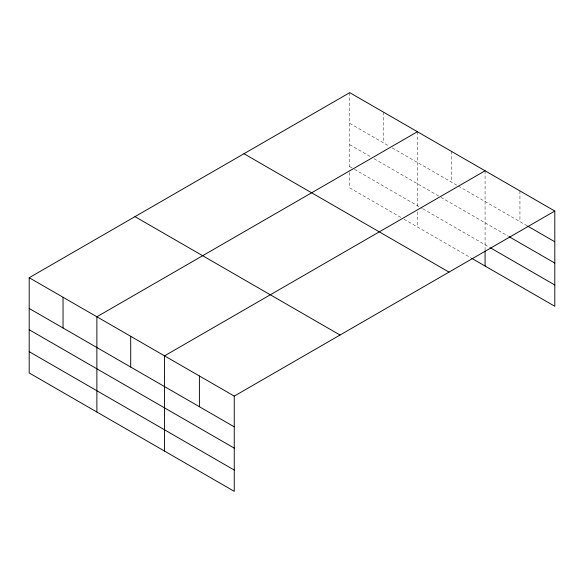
<?xml version="1.0" encoding="UTF-8"?>
<svg xmlns="http://www.w3.org/2000/svg" width="584" height="584" viewBox="0 0 584 584"><rect width="100%" height="100%" fill="white"/><g stroke="black" fill="none" stroke-linecap="round" stroke-linejoin="round"><path stroke-width="0.44" stroke-dasharray="2.92 2.19" d="M349.743 123.392L389.083 146.102M392.229 147.92L457.542 185.624M458.331 186.077L526.914 225.679M349.743 144.679L370.986 156.943M374.132 158.76L440.226 196.917M441.015 197.37L508.321 236.228M349.743 166.608L353.678 168.878M354.459 169.331L422.13 208.4M422.918 208.86L489.728 247.426M400.887 217.423L349.743 187.895L349.743 170.156M404.033 219.241L470.916 257.858M519.942 190.917L519.942 221.65M485.078 170.791L485.078 250.069M451.242 151.256L451.242 181.989M417.414 131.721L417.414 208.335M417.414 211.882L417.414 226.964M383.579 112.186L383.579 142.919M349.743 92.652L349.743 169.272"/><path stroke-width="0.88" d="M554.8 211.043L349.743 92.652L29.2 277.714L29.2 372.957L234.257 491.348L234.257 396.105L554.8 211.043L554.8 306.286L471.704 258.31M417.414 131.721L96.871 316.784L96.871 412.027M485.078 170.791L164.542 355.853L164.542 451.096M527.688 226.125L554.8 241.776M509.095 236.681L554.8 263.063M490.502 247.879L554.8 284.999M243.966 153.723L449.023 272.115M134.977 216.642L340.034 335.034M29.2 277.714L234.257 396.105M29.2 308.454L234.257 426.838M29.2 329.741L234.257 448.125M29.2 351.67L234.257 470.062M485.078 250.952L485.078 266.034M199.399 375.979L199.399 406.712M130.707 336.318L130.707 367.051M63.035 297.249L63.035 327.982"/></g></svg>
